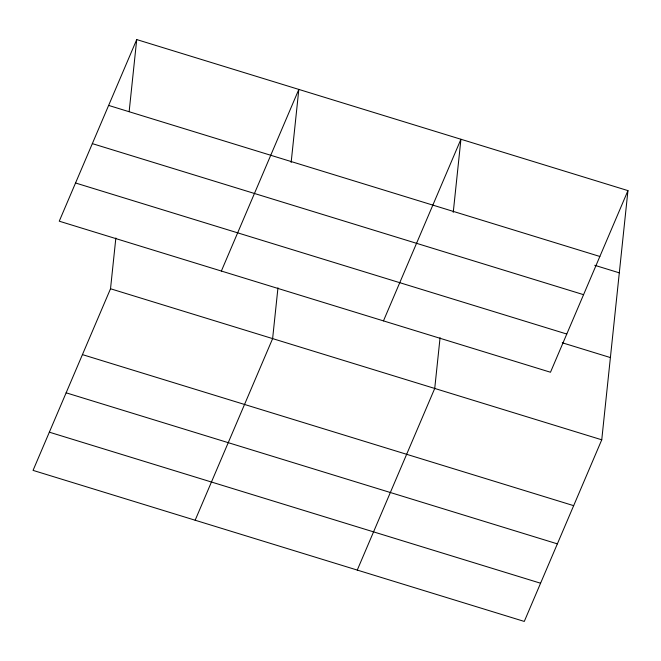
<?xml version="1.0" encoding="UTF-8"?>
<svg xmlns="http://www.w3.org/2000/svg" width="661" height="661" viewBox="0 0 661 661"><rect width="100%" height="100%" fill="white"/><g stroke="black" fill="none" stroke-linecap="round" stroke-linejoin="round"><path stroke-width="0.99" d="M627.95 190.616L550.481 372.242L59.25 221.195L136.72 39.569L627.95 190.616L601.75 439.805L524.28 621.431L33.05 470.384L110.519 288.758L115.857 238.001M129.143 111.651L136.72 39.569M277.959 287.841L272.621 338.606L195.152 520.232M291.137 162.507L298.83 89.417L221.361 271.043M440.069 337.688L434.731 388.445L357.262 570.071M453.248 212.355L460.932 139.256L383.463 320.882M108.635 105.421L599.858 256.468M594.743 265.292L619.307 272.844M92.333 143.627L583.564 294.674M75.544 182.99L566.774 334.036M562.255 342.77L610.392 357.568M110.519 288.758L601.75 439.805M82.427 354.61L573.657 505.657M66.133 392.816L557.363 543.863M49.344 432.178L540.574 583.225"/></g></svg>
